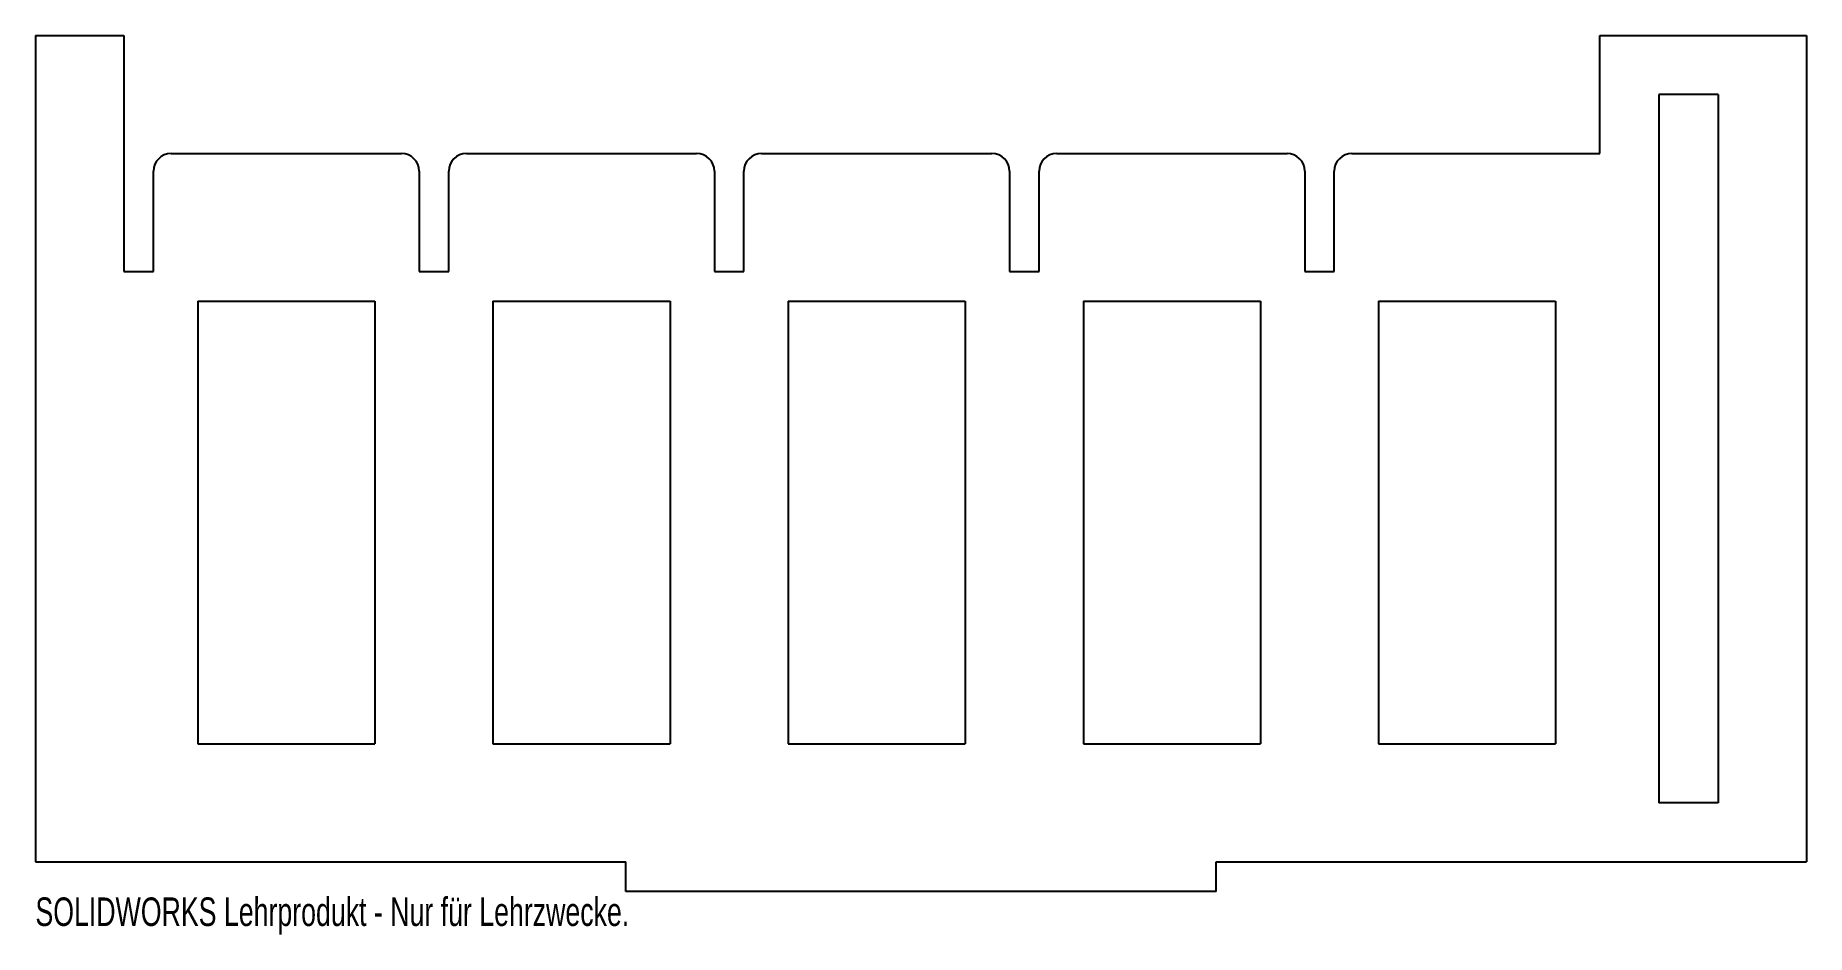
# Model space of a CAD drawing. Header units: millimetres. Extents: x -150 to 150, y -82 to 70.
import ezdxf

# ---------------------------------------------------------------- set-up
doc = ezdxf.new("R2010")
doc.units = ezdxf.units.MM
doc.styles.add('SLDTEXTSTYLE0', font='TXT', dxfattribs={"width": 0.7})

msp = doc.modelspace()

# ---------------------------------------------------------------- linework, layer by layer
at = {"color": 7, "linetype": 'Continuous', "lineweight": 25}
for p, q in [((-150, 70), (-150, -70)), ((-150, 70), (-135, 70)), ((-135, 70), (-135, 30)), ((115, 50), (115, 70)), ((115, 70), (150, 70)), ((150, 70), (150, -70)), ((125, 60), (125, -60)), ((135, 60), (125, 60)), ((135, 60), (135, -60)), ((-127, 50), (-88, 50)), ((-77, 50), (-38, 50)), ((-27, 50), (12, 50)), ((23, 50), (62, 50)), ((73, 50), (115, 50)), ((-130, 30), (-130, 47)), ((-85, 47), (-85, 30)), ((-80, 30), (-80, 47)), ((-35, 47), (-35, 30)), ((-30, 30), (-30, 47)), ((15, 47), (15, 30)), ((20, 30), (20, 47)), ((65, 47), (65, 30)), ((70, 30), (70, 47)), ((-135, 30), (-130, 30)), ((-85, 30), (-80, 30)), ((-35, 30), (-30, 30)), ((15, 30), (20, 30)), ((65, 30), (70, 30)), ((-122.5, 25), (-122.5, -50)), ((-122.5, 25), (-92.5, 25)), ((-92.5, 25), (-92.5, -50)), ((-72.5, 25), (-72.5, -50)), ((-72.5, 25), (-42.5, 25)), ((-42.5, 25), (-42.5, -50)), ((-22.5, 25), (-22.5, -50)), ((-22.5, 25), (7.5, 25)), ((7.5, 25), (7.5, -50)), ((27.5, 25), (27.5, -50)), ((27.5, 25), (57.5, 25)), ((57.5, 25), (57.5, -50)), ((77.5, 25), (77.5, -50)), ((77.5, 25), (107.5, 25)), ((107.5, 25), (107.5, -50)), ((-122.5, -50), (-92.5, -50)), ((-72.5, -50), (-42.5, -50)), ((-22.5, -50), (7.5, -50)), ((27.5, -50), (57.5, -50)), ((77.5, -50), (107.5, -50)), ((135, -60), (125, -60)), ((-150, -70), (-50, -70)), ((-50, -75), (-50, -70)), ((50, -70), (150, -70)), ((50, -75), (50, -70)), ((50, -75), (-50, -75))]:
    msp.add_line(p, q, dxfattribs=at)
for centre, start, end in [((-127, 47), 90, 180), ((-88, 47), 0, 90), ((-77, 47), 90, 180), ((-38, 47), 0, 90), ((-27, 47), 90, 180), ((12, 47), 0, 90), ((23, 47), 90, 180), ((62, 47), 0, 90), ((73, 47), 90, 180)]:
    msp.add_arc(centre, 3, start, end, dxfattribs=at)

# ---------------------------------------------------------------- texts
at = {"color": 7, "linetype": 'Continuous', "insert": (-150, -76.02), "char_height": 4.8336, "attachment_point": 1, "style": 'SLDTEXTSTYLE0'}
msp.add_mtext('SOLIDWORKS Lehrprodukt - Nur für Lehrzwecke.', dxfattribs=at)

doc.saveas('drawing.dxf')
